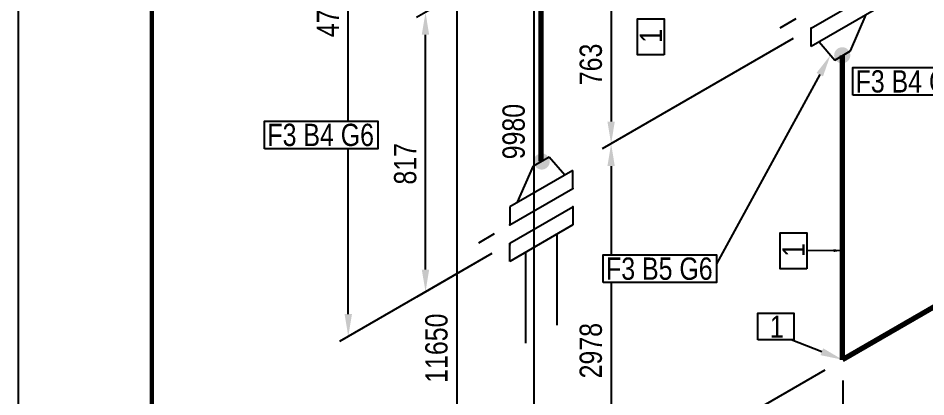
# Model space of a CAD drawing. Header units: millimetres. Extents: x 0 to 594, y 0 to 420.
# Drawn here: x 0 to 101.9, y 211.6 to 254.1 of the extents above; entities that cross this region are included whole.
import ezdxf
from ezdxf import colors
from ezdxf.entities.mleader import LeaderData, LeaderLine
from ezdxf.enums import TextEntityAlignment as Align
from ezdxf.math import Vec2, Vec3

# ---------------------------------------------------------------- set-up
doc = ezdxf.new("R2010")
doc.units = ezdxf.units.MM
doc.header["$LTSCALE"] = 0.25
doc.linetypes.add('DASHED2', pattern=[9.525, 6.35, -3.175])
for name, color, linetype in [('밸브', 4, 'Continuous'), ('연속', 7, 'DASHED2'), ('용접', 1, 'Continuous'), ('주석', 7, 'Continuous'), ('치수', 1, 'Continuous')]:
    doc.layers.add(name, color=color, linetype=linetype)
doc.layers.add('파이프', color=3, linetype='Continuous', lineweight=70)
doc.styles.add('AdskIsoAnnotation', font='arial.ttf', dxfattribs={"width": 0.8, "height": 1})
doc.styles.add('AdskIsoMetric', font='arial.ttf', dxfattribs={"width": 0.8, "height": 2.5})
doc.styles.add('AdskIsoMetric-30', font='arial.ttf', dxfattribs={"width": 0.8, "height": 2.5})
doc.styles.add('AdskIsoMetric30', font='arial.ttf', dxfattribs={"width": 0.8, "oblique": 30, "height": 2.5})
doc.styles.get("Standard").update_dxf_attribs({"font": 'arial.ttf'})
doc.dimstyles.new('AdskIsoMetric', dxfattribs={"dimtxt": 2.5, "dimasz": 2.5, "dimexe": 1, "dimexo": 2, "dimgap": 0.8, "dimtad": 1, "dimdec": 0, "dimrnd": 1, "dimzin": 0, "dimdsep": 46, "dimtxsty": 'AdskIsoMetric', "dimcen": 0, "dimclrt": 7, "dimadec": 0, "dimazin": 0, "dimtfac": 1, "dimtdec": 0, "dimtmove": 1, "dimatfit": 3, "dimfxl": 0, "dimfrac": 2, "dimtolj": 1, "dimtzin": 0, "dimarcsym": 0})

# ---------------------------------------------------------------- blocks, each defined once
blk = doc.blocks.new('끝 장비-2-IsoRight')
at = {"color": 0, "linetype": 'ByBlock', "lineweight": -2, "extrusion": (-0.707107, -0.408248, 0.57735)}
for p, q in [((-0.0884, 0.1531), (-0.5303, 0.4082)), ((-0.0884, -0.1531), (-0.0884, 0.2552)), ((-0.0884, 0.2552), (0, 0.2041)), ((-0.0884, -0.051), (-0.5303, 0.2041)), ((0, 0.2041), (0, -0.2041)), ((0, -0.2041), (-0.0884, -0.1531))]:
    blk.add_line(p, q, dxfattribs=at)
blk = doc.blocks.new('개스킷-2-IsoRight')
at = {"color": 0, "linetype": 'ByBlock', "lineweight": -2, "extrusion": (-1, 0, 0)}
for p in [(-0.0529, 0.2347), (0.0442, 0.1786), (-0.0442, -0.1786), (0.0442, -0.2296)]:
    blk.add_point(p, dxfattribs=at)
blk = doc.blocks.new('플랜지WN-2-IsoRight')
at = {"color": 0, "linetype": 'ByBlock', "lineweight": -2, "extrusion": (-0.707107, -0.408248, 0.57735)}
for p, q in [((0.1105, 0.1403), (0.0221, 0.1914)), ((0.0221, 0.1914), (0.0221, -0.2169)), ((-0.1105, 0.1148), (0.0221, 0.1403)), ((-0.1105, 0.0128), (-0.1105, 0.1148)), ((0.1105, -0.2679), (0.1105, 0.1403)), ((0.0221, -0.1659), (-0.1105, 0.0128)), ((0.0221, -0.2169), (0.1105, -0.2679))]:
    blk.add_line(p, q, dxfattribs=at)
blk = doc.blocks.new('플랜지WN-1-IsoRight')
at = {"color": 0, "linetype": 'ByBlock', "lineweight": -2, "extrusion": (0.707107, 0.408248, -0.57735)}
for p, q in [((0.0221, 0.1914), (0.1105, 0.1403)), ((0.0221, -0.2169), (0.0221, 0.1914)), ((0.0221, 0.1403), (-0.1105, 0.1148)), ((-0.1105, 0.1148), (-0.1105, 0.0128)), ((0.1105, 0.1403), (0.1105, -0.2679)), ((-0.1105, 0.0128), (0.0221, -0.1659)), ((0.1105, -0.2679), (0.0221, -0.2169))]:
    blk.add_line(p, q, dxfattribs=at)
blk = doc.blocks.new('개스킷-1-IsoRight')
at = {"color": 0, "linetype": 'ByBlock', "lineweight": -2, "extrusion": (1, 0, 0)}
for p in [(-0.0442, 0.2296), (0.0442, 0.1786), (-0.0529, -0.1736), (0.0442, -0.2296)]:
    blk.add_point(p, dxfattribs=at)
blk = doc.blocks.new('*D59')
at = {"layer": 'Defpoints', "color": 0}
for p in [(109.31, 221.4), (92.52, 215.78), (109.31, 210.48)]:
    blk.add_point(p, dxfattribs=at)
at = {"layer": '치수', "color": 0, "lineweight": -2}
for p, q in [((109.31, 219.09), (109.31, 209.32)), ((92.52, 213.47), (92.52, 199.63)), ((94.68, 202.03), (107.15, 209.23))]:
    blk.add_line(p, q, dxfattribs=at)
at = {"layer": '치수', "color": 0}
for points in [[(106.94, 209.59), (107.36, 208.87), (109.31, 210.48)], [(94.47, 202.39), (94.89, 201.67), (92.52, 200.78)]]:
    blk.add_solid(points, dxfattribs=at)
at = {"layer": '치수', "color": 7, "insert": (100.92, 208.25), "char_height": 2.5, "attachment_point": 5, "rotation": 30, "style": 'AdskIsoMetric30'}
blk.add_mtext('\\A1;2496', dxfattribs=at)
blk = doc.blocks.new('*D60')
at = {"layer": 'Defpoints', "color": 0}
for p in [(92.52, 304.5), (92.52, 215.78), (57.88, 195.78)]:
    blk.add_point(p, dxfattribs=at)
at = {"layer": '치수', "color": 0, "lineweight": -2}
for p, q in [((90.52, 303.34), (66.97, 289.75)), ((66.1, 289.25), (56.88, 283.92)), ((57.88, 282), (57.88, 198.28)), ((90.52, 214.63), (56.88, 195.21))]:
    blk.add_line(p, q, dxfattribs=at)
at = {"layer": '치수', "color": 0}
for points in [[(57.46, 282), (58.29, 282), (57.88, 284.5)], [(57.46, 198.28), (58.29, 198.28), (57.88, 195.78)]]:
    blk.add_solid(points, dxfattribs=at)
at = {"layer": '치수', "color": 7, "insert": (55.61, 241.37), "char_height": 2.5, "attachment_point": 5, "rotation": 90, "style": 'AdskIsoMetric-30'}
blk.add_mtext('\\A1;9980', dxfattribs=at)
blk = doc.blocks.new('*D62')
at = {"layer": 'Defpoints', "color": 0}
for p in [(88.98, 273.37), (88.98, 252.96), (66.54, 240)]:
    blk.add_point(p, dxfattribs=at)
at = {"layer": '치수', "color": 0, "lineweight": -2}
for p, q in [((86.98, 272.22), (65.54, 259.84)), ((66.54, 257.92), (66.54, 242.5)), ((86.98, 251.81), (65.54, 239.43))]:
    blk.add_line(p, q, dxfattribs=at)
at = {"layer": '치수', "color": 0}
for points in [[(66.12, 257.92), (66.95, 257.92), (66.54, 260.42)], [(66.12, 242.5), (66.95, 242.5), (66.54, 240)]]:
    blk.add_solid(points, dxfattribs=at)
at = {"layer": '치수', "color": 7, "insert": (64.27, 248.9), "char_height": 2.5, "attachment_point": 5, "rotation": 90, "style": 'AdskIsoMetric-30'}
blk.add_mtext('\\A1;763', dxfattribs=at)
blk = doc.blocks.new('개스킷 해치 표식-1-IsoRight')
at = {"linetype": 'ByBlock', "lineweight": -2, "extrusion": (0.707107, 0.408248, -0.57735)}
blk.add_line((0, 0), (0, 0.1021), dxfattribs=at)
blk = doc.blocks.new('*D63')
at = {"layer": 'Defpoints', "color": 0}
for p in [(88.98, 252.96), (92.52, 215.78), (66.54, 200.78)]:
    blk.add_point(p, dxfattribs=at)
at = {"layer": '치수', "color": 0, "lineweight": -2}
for p, q in [((86.98, 251.81), (65.54, 239.43)), ((66.54, 237.5), (66.54, 203.28)), ((90.52, 214.63), (65.54, 200.21))]:
    blk.add_line(p, q, dxfattribs=at)
at = {"layer": '치수', "color": 0}
for points in [[(66.12, 237.5), (66.95, 237.5), (66.54, 240)], [(66.12, 203.28), (66.95, 203.28), (66.54, 200.78)]]:
    blk.add_solid(points, dxfattribs=at)
at = {"layer": '치수', "color": 7, "insert": (64.27, 216.8), "char_height": 2.5, "attachment_point": 5, "rotation": 90, "style": 'AdskIsoMetric-30'}
blk.add_mtext('\\A1;2978', dxfattribs=at)
blk = doc.blocks.new('*D64')
at = {"layer": 'Defpoints', "color": 0}
for p in [(92.52, 326.37), (92.52, 215.78), (49.22, 190.78)]:
    blk.add_point(p, dxfattribs=at)
at = {"layer": '치수', "color": 0, "lineweight": -2}
for p, q in [((49.22, 298.87), (49.22, 193.28)), ((90.52, 214.63), (48.22, 190.21))]:
    blk.add_line(p, q, dxfattribs=at)
at = {"layer": '치수', "color": 0}
for points in [[(48.8, 298.87), (49.63, 298.87), (49.22, 301.37)], [(48.8, 193.28), (49.63, 193.28), (49.22, 190.78)]]:
    blk.add_solid(points, dxfattribs=at)
at = {"layer": '치수', "color": 7, "insert": (46.95, 217.08), "char_height": 2.5, "attachment_point": 5, "rotation": 90, "style": 'AdskIsoMetric-30'}
blk.add_mtext('\\A1;11650', dxfattribs=at)
blk = doc.blocks.new('*D74')
at = {"layer": 'Defpoints', "color": 0}
for p in [(98.31, 279.88), (130.86, 265.17), (130.86, 250.17)]:
    blk.add_point(p, dxfattribs=at)
at = {"layer": '치수', "color": 0, "lineweight": -2}
for p, q in [((98.31, 277.57), (98.31, 267.81)), ((100.48, 267.72), (128.7, 251.42))]:
    blk.add_line(p, q, dxfattribs=at)
at = {"layer": '치수', "color": 0}
for points in [[(100.69, 268.08), (100.27, 267.36), (98.31, 268.97)], [(128.91, 251.79), (128.49, 251.06), (130.86, 250.17)]]:
    blk.add_solid(points, dxfattribs=at)
at = {"layer": '치수', "color": 7, "insert": (114.59, 262.19), "char_height": 2.5, "attachment_point": 5, "rotation": 330, "style": 'AdskIsoMetric-30'}
blk.add_mtext('\\A1;3119', dxfattribs=at)
blk = doc.blocks.new('*D75')
at = {"layer": 'Defpoints', "color": 0}
for p in [(58.7, 306.84), (130.86, 265.17), (130.86, 240.17)]:
    blk.add_point(p, dxfattribs=at)
at = {"layer": '치수', "color": 0, "lineweight": -2}
blk.add_line((60.86, 280.59), (128.7, 241.42), dxfattribs=at)
at = {"layer": '치수', "color": 0}
for points in [[(61.07, 280.95), (60.65, 280.23), (58.7, 281.84)], [(128.91, 241.79), (128.49, 241.06), (130.86, 240.17)]]:
    blk.add_solid(points, dxfattribs=at)
at = {"layer": '치수', "color": 7, "insert": (100.28, 260.45), "char_height": 2.5, "attachment_point": 5, "rotation": 330, "style": 'AdskIsoMetric-30'}
blk.add_mtext('\\A1;5501', dxfattribs=at)
blk = doc.blocks.new('*D76')
at = {"layer": 'Defpoints', "color": 0}
for p in [(55.16, 260.19), (45.71, 254.73), (55.16, 228.86)]:
    blk.add_point(p, dxfattribs=at)
at = {"layer": '치수', "color": 0, "lineweight": -2}
for p, q in [((53.16, 259.04), (44.71, 254.16)), ((45.71, 225.9), (45.71, 252.23)), ((53.16, 227.7), (44.71, 222.82))]:
    blk.add_line(p, q, dxfattribs=at)
at = {"layer": '치수', "color": 0}
for points in [[(45.29, 252.23), (46.12, 252.23), (45.71, 254.73)], [(45.29, 225.9), (46.12, 225.9), (45.71, 223.4)]]:
    blk.add_solid(points, dxfattribs=at)
at = {"layer": '치수', "color": 7, "insert": (43.44, 237.76), "char_height": 2.5, "attachment_point": 5, "rotation": 90, "style": 'AdskIsoMetric-30'}
blk.add_mtext('\\A1;817', dxfattribs=at)
blk = doc.blocks.new('개스킷 해치 표식-2-IsoRight')
at = {"linetype": 'ByBlock', "lineweight": -2, "extrusion": (-0.707107, -0.408248, 0.57735)}
blk.add_line((0, 0), (0, -0.1021), dxfattribs=at)
blk = doc.blocks.new('*D79')
at = {"layer": 'Defpoints', "color": 0}
for p in [(58.7, 306.84), (37.04, 294.34), (55.16, 228.86)]:
    blk.add_point(p, dxfattribs=at)
at = {"layer": '치수', "color": 0, "lineweight": -2}
for p, q in [((37.04, 220.9), (37.04, 291.84)), ((53.16, 227.7), (36.04, 217.82))]:
    blk.add_line(p, q, dxfattribs=at)
at = {"layer": '치수', "color": 0}
for points in [[(36.63, 291.84), (37.46, 291.84), (37.04, 294.34)], [(36.63, 220.9), (37.46, 220.9), (37.04, 218.4)]]:
    blk.add_solid(points, dxfattribs=at)
at = {"layer": '치수', "color": 7, "insert": (34.78, 255.06), "char_height": 2.5, "attachment_point": 5, "rotation": 90, "style": 'AdskIsoMetric-30'}
blk.add_mtext('\\A1;4700', dxfattribs=at)
blk = doc.blocks.new('절곡부-1-Iso2DSkew90')
at = {"color": 0, "linetype": 'ByBlock', "lineweight": -2, "extrusion": (-0.707107, 0.408248, -0.57735)}
for p, q in [((0, 0), (0, 12.25)), ((10.61, 6.12), (0, 0)), ((0, 0), (0, 0))]:
    blk.add_line(p, q, dxfattribs=at)
blk = doc.blocks.new('Buttweld')
at = {"lineweight": -2}
blk.add_hatch(color=0, dxfattribs=at).paths.add_polyline_path([(0.044, -0.0026), (0.0433, 0.0053), (0.0413, 0.0129), (0.0379, 0.02), (0.0334, 0.0265), (0.0278, 0.0321), (0.0214, 0.0366), (0.0142, 0.0399), (0.0066, 0.042), (-0.0013, 0.0427), (-0.0091, 0.042), (-0.0168, 0.0399), (-0.0239, 0.0366), (-0.0304, 0.0321), (-0.036, 0.0265), (-0.0405, 0.02), (-0.0438, 0.0129), (-0.0459, 0.0053), (-0.0466, -0.0026), (-0.0459, -0.0105), (-0.0438, -0.0181), (-0.0405, -0.0252), (-0.036, -0.0317), (-0.0304, -0.0373), (-0.0239, -0.0418), (-0.0168, -0.0452), (-0.0091, -0.0472), (-0.0013, -0.0479), (0.0066, -0.0472), (0.0142, -0.0452), (0.0214, -0.0418), (0.0278, -0.0373), (0.0334, -0.0317), (0.0379, -0.0252), (0.0413, -0.0181), (0.0433, -0.0105)], is_closed=False, flags=0)
blk = doc.blocks.new('AnnoRect')
at = {"color": 0, "linetype": 'ByBlock', "lineweight": -2}
blk.add_wipeout([(-0.81, -0.6), (-0.81, 0.6), (0.81, 0.6), (0.81, -0.6)], dxfattribs=at)
blk.add_lwpolyline([(-0.81, -0.6), (-0.81, 0.6), (0.81, 0.6), (0.81, -0.6)], close=True, dxfattribs=at)
at = {"color": 0, "linetype": 'ByBlock', "lineweight": -2, "style": 'AdskIsoAnnotation', "width": 0.8}
blk.add_attdef('XX', text='', height=1, dxfattribs=at).set_placement((0, 0), align=Align.MIDDLE_CENTER)

msp = doc.modelspace()

# ---------------------------------------------------------------- linework, layer by layer
at = {"layer": '파이프'}
for points in [[(58.6954, 238.0414), (58.6954, 257.1314)], [(92.5182, 228.0309), (92.5182, 249.9006)]]:
    msp.add_lwpolyline(points, dxfattribs=at)

# ---------------------------------------------------------------- block references
at = {"layer": '밸브', "xscale": 20, "yscale": 20, "zscale": 20}
for name, p, rotation in [('개스킷-1-IsoRight', (92.5182, 256.0244), 299.9999999950719), ('플랜지WN-1-IsoRight', (92.5182, 252.4522), 119.9999999979421), ('플랜지WN-2-IsoRight', (58.6954, 235.4899), 299.9999999959131), ('개스킷-2-IsoRight', (58.6954, 231.9177), 120.0000000189834)]:
    msp.add_blockref(name, p, dxfattribs=dict(at, rotation=rotation))
at = {"layer": '연속', "xscale": 20, "yscale": 20, "zscale": 20, "rotation": 120.0000000095388}
msp.add_blockref('끝 장비-2-IsoRight', (58.6954, 230.8971), dxfattribs=at)
at = {"layer": '용접'}
for p, xscale, yscale, zscale, rotation in [((92.5182, 249.9006), 20.00000000000001, 20.00000000000001, 20.00000000000001, 270.0000000044112), ((58.6954, 238.0414), 20, 20, 20, 89.99999999986319)]:
    msp.add_blockref('Buttweld', p, dxfattribs=dict(at, xscale=xscale, yscale=yscale, zscale=zscale, rotation=rotation))
at = {"layer": '치수', "xscale": 20, "yscale": 20, "zscale": 20}
for name, p, rotation in [('개스킷 해치 표식-1-IsoRight', (87.2507, 254.0037), 119.9999999997961), ('개스킷 해치 표식-2-IsoRight', (53.4278, 229.8971), 299.9999999998441), ('개스킷 해치 표식-2-IsoRight', (53.4278, 229.8971), 299.9999999998442)]:
    msp.add_blockref(name, p, dxfattribs=dict(at, rotation=rotation))
at = {"layer": '파이프'}
msp.add_blockref('절곡부-1-Iso2DSkew90', (92.5182, 215.7835), dxfattribs=at)

# ---------------------------------------------------------------- dimensions: what is measured, and where the dimension line sits
at = {"layer": '치수'}
for base, p1, p2, angle, text, override, picture, middle in [((49.217, 190.7835), (92.5182, 326.3676), (92.5182, 215.7835), 270, '11650', {"dimtad": 0, "dimlfac": 105.349618, "dimtxsty": 'AdskIsoMetric-30', "dimse1": 1, "dimse2": 0, "dimsd1": 0, "dimsd2": 0, "dimtmove": 1}, '*D64', (46.9507, 217.0811)), ((37.0448, 294.34), (55.1599, 228.8558), (58.6954, 306.84), 90, '4700', {"dimtad": 0, "dimlfac": 60.268632, "dimtxsty": 'AdskIsoMetric-30', "dimse1": 0, "dimse2": 1, "dimsd1": 0, "dimsd2": 0, "dimtmove": 1}, '*D79', (34.7785, 255.0601)), ((130.8623, 240.1745), (58.6954, 306.84), (130.8623, 265.1745), 330, '5501', {"dimtad": 0, "dimlfac": 66.008309, "dimtxsty": 'AdskIsoMetric-30', "dimse1": 1, "dimse2": 1, "dimsd1": 0, "dimsd2": 0, "dimtmove": 1}, '*D75', (100.2781, 260.4491)), ((57.8772, 195.7835), (92.5182, 304.4979), (92.5182, 215.7835), 270, '9980', {"dimtad": 0, "dimlfac": 112.500489, "dimtxsty": 'AdskIsoMetric-30', "dimse1": 0, "dimse2": 0, "dimsd1": 0, "dimsd2": 0, "dimtmove": 1}, '*D60', (55.6101, 241.3718)), ((130.8623, 250.1745), (98.3144, 279.8835), (130.8623, 265.1745), 330, '3119', {"dimtad": 0, "dimlfac": 87.753552, "dimtxsty": 'AdskIsoMetric-30', "dimse1": 0, "dimse2": 1, "dimsd1": 0, "dimsd2": 0, "dimtmove": 1}, '*D74', (114.5883, 262.1871)), ((66.5375, 240.0037), (88.9827, 273.3749), (88.9827, 252.9625), 270, '763', {"dimtad": 0, "dimlfac": 37.36457, "dimtxsty": 'AdskIsoMetric-30', "dimse1": 0, "dimse2": 0, "dimsd1": 0, "dimsd2": 0, "dimtmove": 1}, '*D62', (64.2712, 248.9015)), ((45.705, 254.7345), (55.1599, 228.8558), (55.1599, 260.1933), 90, '817', {"dimtad": 0, "dimlfac": 26.061852, "dimtxsty": 'AdskIsoMetric-30', "dimse1": 0, "dimse2": 0, "dimsd1": 0, "dimsd2": 0, "dimtmove": 1}, '*D76', (43.4379, 237.7569)), ((66.5375, 200.7835), (88.9827, 252.9625), (92.5182, 215.7835), 270, '2978', {"dimtad": 0, "dimlfac": 80.097356, "dimtxsty": 'AdskIsoMetric-30', "dimse1": 0, "dimse2": 0, "dimsd1": 0, "dimsd2": 0, "dimtmove": 1}, '*D63', (64.2703, 216.7987)), ((109.312, 210.4794), (92.5182, 215.7835), (109.312, 221.3969), 30, '2496', {"dimtad": 0, "dimlfac": 143.864354, "dimtxsty": 'AdskIsoMetric30', "dimse1": 0, "dimse2": 0, "dimsd1": 0, "dimsd2": 0, "dimtmove": 1}, '*D59', (100.9151, 208.2483))]:
    dim = msp.add_linear_dim(base=base, p1=p1, p2=p2, angle=angle, text=text, dimstyle='AdskIsoMetric', override=override, dxfattribs=at)
    dim.commit()
    dim.dimension.update_dxf_attribs({"geometry": picture, "text_midpoint": middle, "dimtype": 160})

# ---------------------------------------------------------------- leaders
at = {"layer": '주석'}
ml = msp.add_multileader_mtext('Standard', dxfattribs=at)
ml.set_content('')
ml.set_leader_properties()
ml.build(insert=Vec2(0, 0))
ml.multileader.update_dxf_attribs({"dogleg_length": 0, "arrow_head_size": 2.5})
ctx = ml.context
ctx.base_point, ctx.arrow_head_size = Vec3(78.3499, 226.5522), 2.5
notes = []
notes.append((ctx, [(0, (1, 1, 0), (78.3499, 226.5522), (-1, 0), 0, [(0, [(91.1495, 249.9502)], 0, [])])]))
ctx.mtext, ml.multileader.dxf.content_type = None, 0
ml = msp.add_multileader_mtext('Standard', dxfattribs=at)
ml.set_content('')
ml.set_leader_properties()
ml.build(insert=Vec2(0, 0))
ml.multileader.update_dxf_attribs({"dogleg_length": 0, "arrow_head_size": 0})
ctx = ml.context
ctx.base_point, ctx.arrow_head_size = Vec3(88.5, 228.0119), 0
notes.append((ctx, [(0, (1, 1, 0), (88.5, 228.0119), (-1, 0), 0, [(0, [(92.5182, 228.0309)], 0, [])])]))
ctx.mtext, ml.multileader.dxf.content_type = None, 0
ml = msp.add_multileader_mtext('Standard', dxfattribs=at)
ml.set_content('')
ml.set_leader_properties()
ml.build(insert=Vec2(0, 0))
ml.multileader.update_dxf_attribs({"dogleg_length": 0, "arrow_head_size": 2.5})
ctx = ml.context
ctx.base_point, ctx.arrow_head_size = Vec3(86.75, 218), 2.5
notes.append((ctx, [(0, (1, 1, 0), (86.75, 218), (-1, 0), 0, [(0, [(92.5182, 215.7835)], 0, [])])]))
ctx.mtext, ml.multileader.dxf.content_type = None, 0
for ctx, leaders in notes:
    for number, flags, end, landing, length, lines in leaders:
        leader = LeaderData()
        leader.index, (leader.has_last_leader_line, leader.has_dogleg_vector, leader.attachment_direction) = number, flags
        leader.last_leader_point, leader.dogleg_vector, leader.dogleg_length = Vec3(end), Vec3(landing), length
        for number, points, colour, breaks in lines:
            line = LeaderLine()
            line.index, line.vertices, line.color, line.breaks = number, Vec3.list(points), colors.encode_raw_color(colour), breaks
            leader.lines.append(line)
        ctx.leaders.append(leader)

# ---------------------------------------------------------------- next in the draw order: block references
ref = msp.add_blockref('AnnoRect', (71, 252), dxfattribs=dict(at, xscale=2.5, yscale=2.5, zscale=2.5, rotation=89.99999999984419))
ref.add_attrib('XX_001', '1', (72.2551, 251.3274), dxfattribs={"layer": '0', "color": 0, "linetype": 'ByBlock', "lineweight": -2, "height": 2.5, "rotation": 90, "style": 'AdskIsoAnnotation', "width": 0.8})
ref = msp.add_blockref('AnnoRect', (100, 247), dxfattribs=dict(at, xscale=7.844095940959409, yscale=2.586971350613916, zscale=2.5))
ref.add_attrib('XX_001', 'F3 B4 G6', (93.9707, 245.7509), dxfattribs={"layer": '0', "color": 0, "linetype": 'ByBlock', "lineweight": -2, "height": 2.5, "style": 'AdskIsoAnnotation', "width": 0.8})
ref = msp.add_blockref('AnnoRect', (34, 241), dxfattribs=dict(at, xscale=7.844095940959409, yscale=2.586971350613916, zscale=2.5))
ref.add_attrib('XX_001', 'F3 B4 G6', (27.9707, 239.7509), dxfattribs={"layer": '0', "color": 0, "linetype": 'ByBlock', "lineweight": -2, "height": 2.5, "style": 'AdskIsoAnnotation', "width": 0.8})
ref = msp.add_blockref('AnnoRect', (87, 228), dxfattribs=dict(at, xscale=2.5, yscale=2.5, zscale=2.5, rotation=89.99999999979583))
ref.add_attrib('XX_001', '1', (88.2551, 227.3274), dxfattribs={"layer": '0', "color": 0, "linetype": 'ByBlock', "lineweight": -2, "height": 2.5, "rotation": 90, "style": 'AdskIsoAnnotation', "width": 0.8})
ref = msp.add_blockref('AnnoRect', (72, 226), dxfattribs=dict(at, xscale=7.844095940959409, yscale=2.586971350613916, zscale=2.5))
ref.add_attrib('XX_001', 'F3 B5 G6', (65.9707, 224.7509), dxfattribs={"layer": '0', "color": 0, "linetype": 'ByBlock', "lineweight": -2, "height": 2.5, "style": 'AdskIsoAnnotation', "width": 0.8})
ref = msp.add_blockref('AnnoRect', (85.0238, 219.5), dxfattribs=dict(at, xscale=2.5, yscale=2.5, zscale=2.5))
ref.add_attrib('XX_001', '1', (84.3512, 218.2449), dxfattribs={"layer": '0', "color": 0, "linetype": 'ByBlock', "lineweight": -2, "height": 2.5, "style": 'AdskIsoAnnotation', "width": 0.8})

# ---------------------------------------------------------------- next in the draw order: linework, layer by layer
msp.add_lwpolyline([(0, 0), (594, 0), (594, 420), (0, 420)], close=True)
at = {"const_width": 0.5}
msp.add_lwpolyline([(15, 15), (579, 15), (579, 405), (15, 405)], close=True, dxfattribs=at)

doc.saveas('drawing.dxf')
